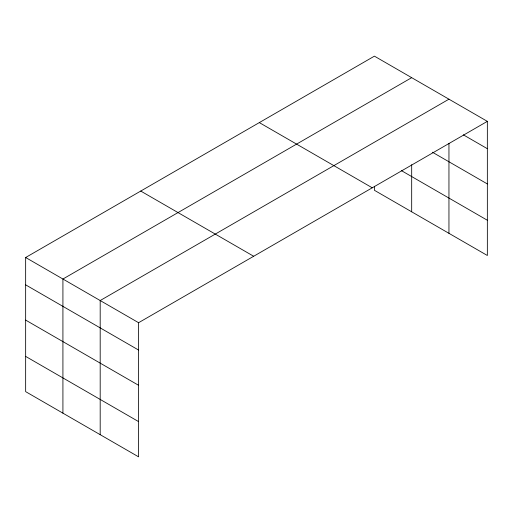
<?xml version="1.0" encoding="UTF-8"?>
<svg xmlns="http://www.w3.org/2000/svg" width="513" height="513" viewBox="0 0 513 513"><rect width="100%" height="100%" fill="white"/><g stroke="black" fill="none" stroke-linecap="round" stroke-linejoin="round"><path stroke-width="0.77" d="M487.35 121.357L374.413 56.154L25.65 257.507L25.65 391.643L138.587 456.846L138.587 322.709L487.35 121.357L487.35 255.493L374.413 190.291L374.413 186.283M448.952 143.345L448.952 233.325M411.683 77.668L62.919 279.027L62.919 413.164M448.952 99.182L100.189 300.541L100.189 434.678M463.348 134.836L487.35 148.693M432.388 152.207L487.35 183.936M401.333 170.585L487.35 220.25M259.321 122.601L372.258 187.803M140.742 191.06L253.679 256.263M25.65 257.507L138.587 322.709M25.65 284.85L138.587 350.052M25.65 320.093L138.587 385.295M25.65 356.4L138.587 421.603M411.683 164.724L411.683 211.805"/></g></svg>
